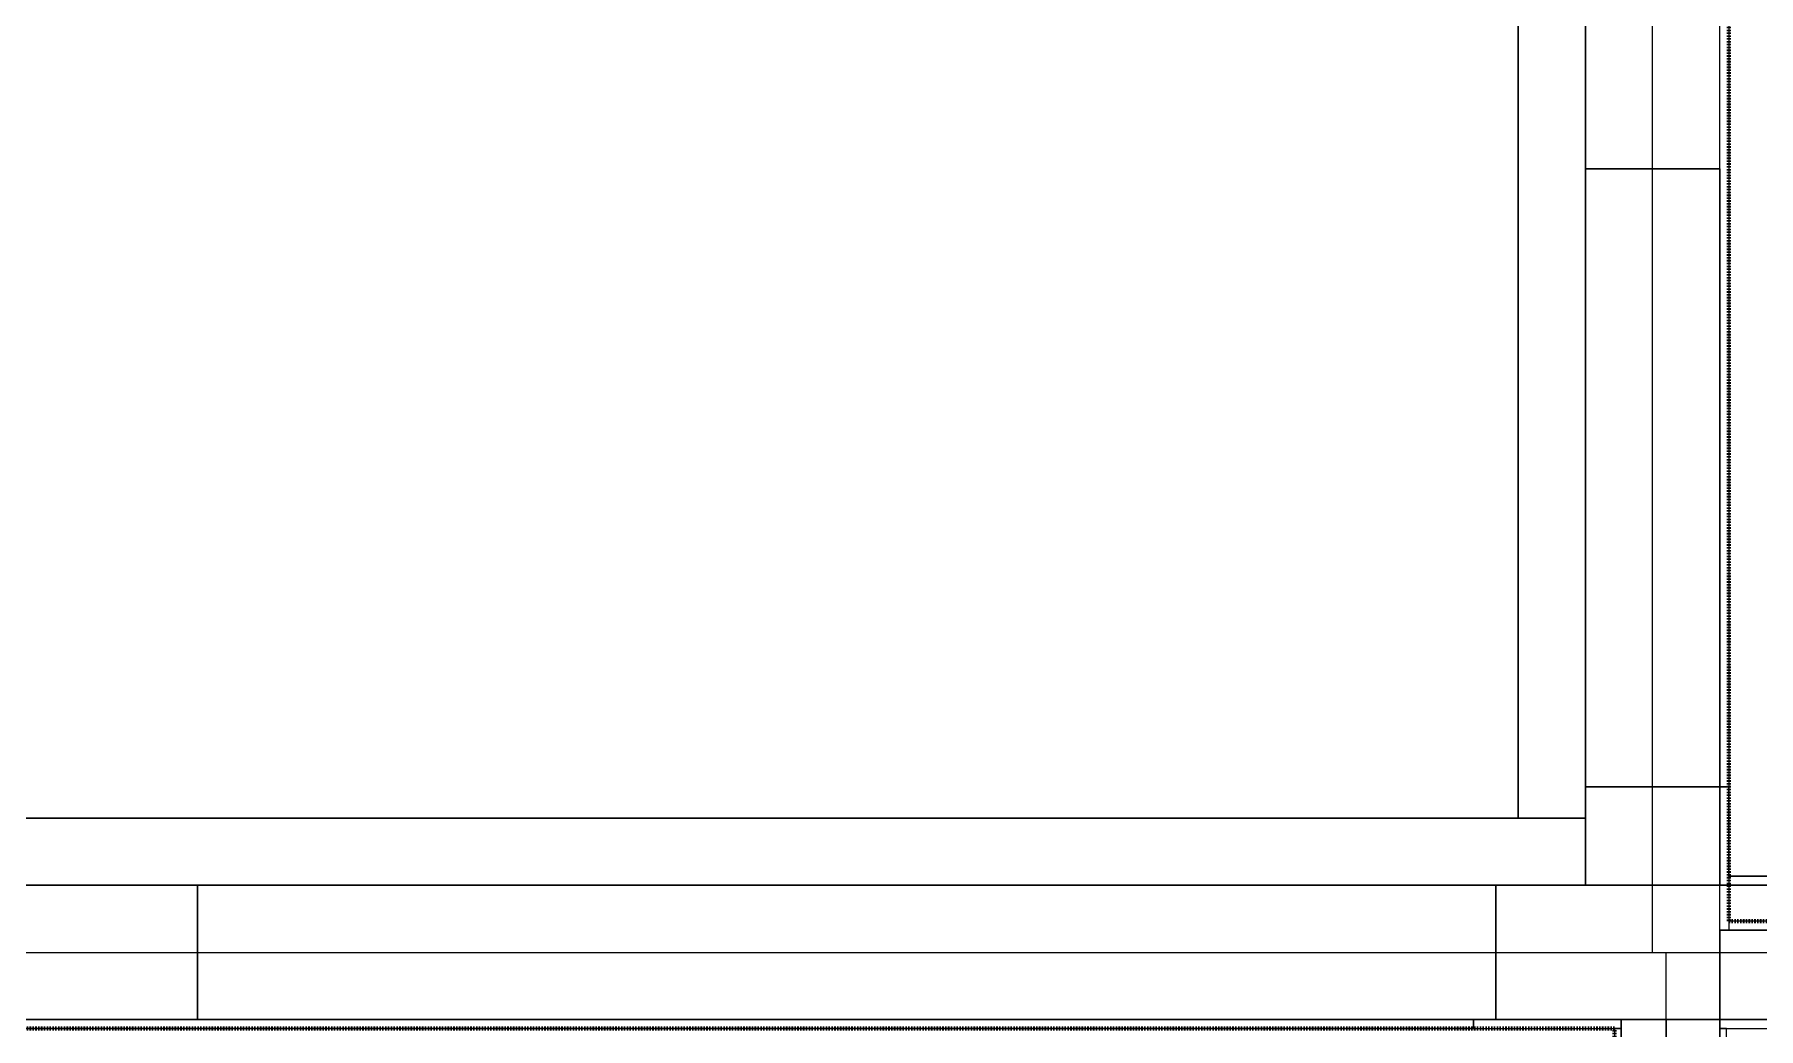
# Model space of a CAD drawing. Header units: millimetres. Extents: x -5300 to 98858, y -5196 to 93886.
# Drawn here: x 35386 to 39237, y 52330 to 54550 of the extents above; entities that cross this region are included whole.
import ezdxf

# ---------------------------------------------------------------- set-up
doc = ezdxf.new("R2010")
doc.units = ezdxf.units.MM
doc.linetypes.add('Штрих', pattern=[6.35, 3.175, -3.175])
doc.linetypes.add('Штрих_2_', pattern=[6.35, 3.175, -3.175])
for name, color, linetype, lineweight, true_color in [('_Разделитель помещений_', 4, 'Штрих', 70, 0x00ffff), ('Колонны', 7, 'Continuous', 18, 0x7f7f7f), ('Обобщенные модели', 7, 'Continuous', 18, 0x7f7f7f), ('Перекрытия', 7, 'Continuous', 18, 0x7f7f7f), ('Стены', 7, 'Continuous', 18, 0x7f7f7f), ('Стены разрез', 7, 'Continuous', 50, 0x7f7f7f)]:
    doc.layers.add(name, color=color, linetype=linetype, lineweight=lineweight, true_color=true_color)
doc.layers.add('Генплан', color=7, linetype='Continuous', lineweight=9)

# ---------------------------------------------------------------- blocks, each defined once
blk = doc.blocks.new('ПЕР-003 - ПЕР-003-240210-Подвал')
at = {"layer": 'Перекрытия', "color": 254, "true_color": 0xd4d4d4}
for p, q in [((58150, 52650), (15650, 52650)), ((15650, 52650), (58150, 52650))]:
    blk.add_line(p, q, dxfattribs=at)
blk = doc.blocks.new('ПЕР-003 5804 - ПЕР-003 5804-240234-Подвал')
at = {"layer": 'Перекрытия', "color": 254, "true_color": 0xd4d4d4}
for p, q in [((38850, 87650), (38850, 52870)), ((38850, 52870), (38850, 87650)), ((38850, 52870), (39170, 52870)), ((39170, 52870), (38850, 52870)), ((38850, 52870), (38850, 52870)), ((39170, 52870), (39170, 52670)), ((39170, 52670), (39170, 52870)), ((39170, 52870), (39170, 52870)), ((39170, 52670), (54650, 52670)), ((54650, 52670), (39170, 52670)), ((39170, 52670), (39170, 52670))]:
    blk.add_line(p, q, dxfattribs=at)
blk = doc.blocks.new('СТВ_Перегородка_Кирпич 120204 - СТВ_Перегородка_Кирпич 2-244567-Подвал')
at = {"layer": 'Стены', "color": 254, "true_color": 0xd4d4d4}
blk.add_line((39030, 51510), (39030, 52500), dxfattribs=at)
blk = doc.blocks.new('СТВ_Перегородка_Кирпич 120204 - СТВ_Перегородка_Кирпич 120204-244564-Подвал')
at = {"layer": 'Стены', "color": 254, "true_color": 0xd4d4d4}
for p, q in [((38915, 52330), (38915, 52330)), ((38930, 52350), (38930, 52350)), ((38930, 52330), (38930, 52330)), ((39030, 52350), (39030, 52350)), ((39030, 52350), (39030, 52350)), ((39150, 52350), (39150, 52350)), ((39150, 52330), (39150, 52330)), ((39165, 52330), (39165, 52330)), ((38915, 51625), (38915, 51625)), ((38930, 51625), (38930, 51625)), ((38930, 51610), (38930, 51610)), ((39030, 51610), (39030, 51610)), ((39030, 51510), (39030, 51510)), ((39150, 51510), (39150, 51510)), ((39150, 51390), (39150, 51390)), ((39165, 51390), (39165, 51390))]:
    blk.add_line(p, q, dxfattribs=at)
at = {"layer": 'Стены разрез', "color": 254, "lineweight": 25, "true_color": 0xd4d4d4}
for p, q in [((38915, 52330), (38915, 51625)), ((38930, 52330), (38915, 52330)), ((39030, 52350), (38930, 52350)), ((38930, 52350), (38930, 51610)), ((38930, 51625), (38930, 52330)), ((39150, 52350), (39030, 52350)), ((39030, 52350), (39030, 51510)), ((39030, 51610), (39030, 52350)), ((39150, 51510), (39150, 52350)), ((39150, 52330), (39150, 51390)), ((39165, 52330), (39150, 52330)), ((39165, 51390), (39165, 52330)), ((38915, 51625), (38930, 51625)), ((38930, 51610), (39030, 51610)), ((39030, 51510), (39150, 51510)), ((39150, 51390), (39165, 51390))]:
    blk.add_line(p, q, dxfattribs=at)
blk.add_blockref('СТВ_Перегородка_Кирпич 120204 - СТВ_Перегородка_Кирпич 2-244567-Подвал', (0, 0))
blk = doc.blocks.new('СТН-03 127417 - СТН-03 2-245353-Подвал')
at = {"layer": 'Стены', "color": 254, "true_color": 0xd4d4d4}
blk.add_line((22890, 52500), (39000, 52500), dxfattribs=at)
blk = doc.blocks.new('СТН-03 127417 - СТН-03-245346-Подвал')
at = {"layer": 'Стены', "color": 254, "true_color": 0xd4d4d4}
for p, q in [((22990, 52800), (38850, 52800)), ((22990, 52800), (38850, 52800)), ((33649.999959, 52800), (38850, 52800)), ((38850, 52800), (38850, 52800)), ((38850, 52650), (38850, 52800)), ((38850, 52800), (38850, 52800)), ((38850, 52650), (38850, 52800)), ((38850, 52800), (38850, 52650)), ((38850, 52650), (22990, 52650)), ((22990, 52650), (38850, 52650)), ((33649.999959, 52650), (38850, 52650)), ((35750, 52650), (35750, 52650)), ((38650, 52650), (35750, 52650)), ((38650, 52650), (35750, 52650)), ((35750, 52650), (35750, 52650)), ((35750, 52650), (35750, 52350)), ((35750, 52650), (35750, 52350)), ((35750, 52350), (35750, 52650)), ((35750, 52650), (38650, 52650)), ((38650, 52650), (38650, 52650)), ((38650, 52650), (38650, 52650)), ((38650, 52350), (38650, 52650)), ((38650, 52350), (38650, 52650)), ((38650, 52650), (38650, 52350)), ((38850, 52650), (38850, 52650)), ((38850, 52650), (38850, 52650)), ((30420, 52350), (38600, 52350)), ((38600, 52350), (30420, 52350)), ((38600, 52349.999912), (30420, 52349.999912)), ((30420, 52330), (38600, 52330)), ((30420, 52330), (38600, 52330)), ((38600, 52330), (30420, 52330)), ((35750, 52350), (35750, 52350)), ((38650, 52350), (35750, 52350)), ((35750, 52350), (35750, 52350)), ((35750, 52350), (38650, 52350)), ((35750, 52350), (38650, 52350)), ((38600, 52350), (38600, 52330)), ((38600, 52330), (38600, 52350)), ((38600, 52350), (38600, 52349.999912)), ((38600, 52349.999912), (38600, 52350)), ((38600, 52330), (38600, 52349.999912)), ((38600, 52330), (38600, 52330)), ((38600, 52330), (38600, 52330)), ((38650, 52350), (38650, 52350)), ((38650, 52350), (38650, 52350))]:
    blk.add_line(p, q, dxfattribs=at)
blk = doc.blocks.new('СТН-03 127417 - СТН-03 127417-245350-Подвал')
for name in ['СТН-03 127417 - СТН-03-245346-Подвал', 'СТН-03 127417 - СТН-03 2-245353-Подвал']:
    blk.add_blockref(name, (0, 0))
blk = doc.blocks.new('СТН-03 128544 - СТН-03 2-245378-Подвал')
at = {"layer": 'Стены', "color": 254, "true_color": 0xd4d4d4}
blk.add_line((39000, 52500), (39000, 87500), dxfattribs=at)
blk = doc.blocks.new('СТН-03 128544 - СТН-03-245371-Подвал')
at = {"layer": 'Стены', "color": 254, "true_color": 0xd4d4d4}
for p, q in [((38700, 87800), (38700, 52800)), ((38700, 52800), (38700, 87800)), ((38850, 52800), (38850, 87800)), ((38850, 87800), (38850, 52800)), ((38700, 80700), (38700, 52800)), ((38850, 52800), (38850, 80700)), ((39150, 52550), (39150, 79190)), ((39150, 52550), (39150, 79190)), ((39150, 52550), (39150, 79190)), ((39170, 79190), (39170, 52550)), ((39170, 79190), (39170, 52550)), ((39170, 79190), (39170, 52550)), ((39150, 54250), (38850, 54250)), ((38850, 54250), (38850, 54250)), ((39150, 54250), (38850, 54250)), ((38850, 54250), (39150, 54250)), ((38850, 52650), (38850, 54250)), ((38850, 54250), (38850, 54250)), ((38850, 54250), (38850, 52650)), ((38850, 54250), (38850, 52650)), ((39150, 54250), (39150, 54250)), ((39150, 52650), (39150, 54250)), ((39150, 52650), (39150, 54250)), ((39150, 54250), (39150, 54250)), ((39150, 54250), (39150, 52650)), ((38700, 52800), (38700, 52800)), ((38700, 52800), (38700, 52800)), ((38700, 52800), (38850, 52800)), ((38700, 52800), (38850, 52800)), ((38850, 52800), (38700, 52800)), ((38850, 52800), (38850, 52800)), ((38850, 52800), (38850, 52800)), ((38850, 52650), (39150, 52650)), ((38850, 52650), (38850, 52650)), ((38850, 52650), (39150, 52650)), ((39150, 52650), (38850, 52650)), ((38850, 52650), (38850, 52650)), ((39150, 52650), (39150, 52650)), ((39150, 52650), (39150, 52650)), ((39150, 52550), (39150, 52550)), ((39170, 52550), (39150, 52550)), ((39150, 52550), (39170, 52550)), ((39150, 52550), (39150, 52550)), ((39150, 52550), (39170, 52550)), ((39170, 52550), (39170, 52550)), ((39170, 52550), (39170, 52550))]:
    blk.add_line(p, q, dxfattribs=at)
blk = doc.blocks.new('СТН-03 128544 - СТН-03 128544-245375-Подвал')
for name in ['СТН-03 128544 - СТН-03-245371-Подвал', 'СТН-03 128544 - СТН-03 2-245378-Подвал']:
    blk.add_blockref(name, (0, 0))
blk = doc.blocks.new('СТВ_Пожарная рассечка_Блок 157522 - СТВ_Пожарная рассечка_Блок 2-246904-Подвал')
at = {"layer": 'Стены', "color": 254, "true_color": 0xd4d4d4}
blk.add_line((39000, 52500), (42470, 52500), dxfattribs=at)
blk = doc.blocks.new('СТВ_Пожарная рассечка_Блок 157522 - СТВ_Пожарная рассечка_Блок 157522-246901-Подвал')
at = {"layer": 'Стены', "color": 254, "true_color": 0xd4d4d4}
for p, q in [((39170, 52570), (39170, 52570)), ((39150, 52550), (39150, 52550)), ((39170, 52550), (39170, 52550)), ((38600, 52350), (38600, 52350)), ((38600, 52330), (38600, 52330)), ((38930, 52350), (38930, 52350)), ((38930, 52330), (38930, 52330)), ((39150, 52350), (39150, 52350)), ((39150, 52350), (39150, 52350)), ((39150, 52330), (39150, 52330))]:
    blk.add_line(p, q, dxfattribs=at)
at = {"layer": 'Стены разрез', "color": 254, "lineweight": 25, "true_color": 0xd4d4d4}
for p, q in [((42350, 52570), (39170, 52570)), ((39170, 52570), (39170, 52550)), ((42235, 52550), (39150, 52550)), ((39150, 52550), (39150, 52350)), ((39170, 52550), (42350, 52550)), ((38930, 52350), (38600, 52350)), ((38600, 52350), (38600, 52330)), ((38600, 52330), (38930, 52330)), ((38930, 52330), (38930, 52350)), ((42235, 52350), (39150, 52350)), ((39150, 52350), (39150, 52330)), ((39150, 52350), (42235, 52350)), ((39150, 52330), (42235, 52330))]:
    blk.add_line(p, q, dxfattribs=at)
blk.add_blockref('СТВ_Пожарная рассечка_Блок 157522 - СТВ_Пожарная рассечка_Блок 2-246904-Подвал', (0, 0))
blk = doc.blocks.new('ПОТ-4_4_1 244580 - ПОТ-4_4_1 244580-249968-Подвал')
at = {"layer": 'Обобщенные модели', "color": 254, "true_color": 0xd4d4d4}
for p, q in [((38930, 52350), (30420, 52350)), ((30420, 52350), (38930, 52350)), ((38930, 51610), (38930, 52350)), ((38930, 52350), (38930, 51610)), ((38930, 52350), (38930, 52350))]:
    blk.add_line(p, q, dxfattribs=at)
blk = doc.blocks.new('Местность - Местность-379060-Подвал')
at = {"layer": 'Генплан', "color": 253, "true_color": 0xaaaaaa}
for p, q in [((38700, 52800), (38700, 57800)), ((38700, 52800), (38700, 57800)), ((38700, 57800), (38700, 52800)), ((21500, 52800), (38700, 52800)), ((21500, 52800), (38700, 52800)), ((38700, 52800), (21500, 52800)), ((38700, 52800), (38700, 52800)), ((38700, 52800), (38700, 52800))]:
    blk.add_line(p, q, dxfattribs=at)
blk = doc.blocks.new('Местность - Местность-379064-Подвал')
blk.add_blockref('Местность - Местность-379060-Подвал', (0, 0))
blk = doc.blocks.new('КОЛ-001 300х500 300 x 500 202178 - КОЛ-001 300х500 300 x 500 202178-385568-Подвал')
at = {"layer": 'Колонны', "color": 254, "lineweight": 25, "true_color": 0xd4d4d4}
for p, q in [((150, 250), (-150, 250)), ((-150, 250), (-150, -250)), ((150, -250), (150, 250)), ((-150, -250), (150, -250))]:
    blk.add_line(p, q, dxfattribs=at)
at = {"layer": 'Колонны', "color": 254, "true_color": 0xd4d4d4}
for p, q in [((-150, 250), (-150, 250)), ((150, 250), (150, 250)), ((-150, -250), (-150, -250)), ((150, -250), (150, -250))]:
    blk.add_line(p, q, dxfattribs=at)
blk = doc.blocks.new('Железобетон - Колонны 500 x 300 111833 - Железобетон - Колонны 500 x 300 111833-385205-Подвал')
at = {"layer": 'Колонны', "color": 254, "lineweight": 25, "true_color": 0xd4d4d4}
for p, q in [((250, 150), (-250, 150)), ((-250, 150), (-250, -150)), ((250, -150), (250, 150)), ((-250, -150), (250, -150))]:
    blk.add_line(p, q, dxfattribs=at)
at = {"layer": 'Колонны', "color": 254, "true_color": 0xd4d4d4}
for p, q in [((-250, 150), (-250, 150)), ((250, 150), (250, 150)), ((-250, -150), (-250, -150)), ((250, -150), (250, -150))]:
    blk.add_line(p, q, dxfattribs=at)
blk = doc.blocks.new('Железобетон - Колонны 500 x 300 111124 - Железобетон - Колонны 500 x 300 111124-385139-Подвал')
at = {"layer": 'Колонны', "color": 254, "lineweight": 25, "true_color": 0xd4d4d4}
for p, q in [((250, 150), (-250, 150)), ((-250, 150), (-250, -150)), ((250, -150), (250, 150)), ((-250, -150), (250, -150))]:
    blk.add_line(p, q, dxfattribs=at)
at = {"layer": 'Колонны', "color": 254, "true_color": 0xd4d4d4}
for p, q in [((-250, 150), (-250, 150)), ((250, 150), (250, 150)), ((-250, -150), (-250, -150)), ((250, -150), (250, -150))]:
    blk.add_line(p, q, dxfattribs=at)

msp = doc.modelspace()

# ---------------------------------------------------------------- linework, layer by layer
at = {"layer": '_Разделитель помещений_', "color": 131, "linetype": 'Штрих_2_', "true_color": 0xaaffff}
for p, q in [((39170, 52570), (39170, 79175)), ((39170, 52570), (42335, 52570)), ((30435, 52330), (38915, 52330)), ((38915, 51625), (38915, 52330))]:
    msp.add_line(p, q, dxfattribs=at)
at = {"layer": 'Перекрытия', "color": 254, "true_color": 0xd4d4d4}
for p, q in [((38850, 52870), (38850, 87650)), ((38850, 87650), (38850, 52870)), ((39170, 52870), (38850, 52870)), ((38850, 52870), (39170, 52870)), ((39170, 52670), (39170, 52870)), ((39170, 52870), (39170, 52670)), ((15650, 52650), (58150, 52650)), ((58150, 52650), (15650, 52650)), ((54650, 52670), (39170, 52670)), ((39170, 52670), (54650, 52670))]:
    msp.add_line(p, q, dxfattribs=at)

# ---------------------------------------------------------------- block references
at = {"layer": 'Генплан', "color": 253, "true_color": 0xaaaaaa}
msp.add_blockref('Местность - Местность-379064-Подвал', (0, 0), dxfattribs=at)
at = {"layer": 'Колонны', "color": 254, "true_color": 0xd4d4d4}
for name, p in [('КОЛ-001 300х500 300 x 500 202178 - КОЛ-001 300х500 300 x 500 202178-385568-Подвал', (39000, 54500)), ('Железобетон - Колонны 500 x 300 111124 - Железобетон - Колонны 500 x 300 111124-385139-Подвал', (35500, 52500)), ('Железобетон - Колонны 500 x 300 111833 - Железобетон - Колонны 500 x 300 111833-385205-Подвал', (38900, 52500))]:
    msp.add_blockref(name, p, dxfattribs=at)
at = {"layer": 'Обобщенные модели', "color": 254, "true_color": 0xd4d4d4}
msp.add_blockref('ПОТ-4_4_1 244580 - ПОТ-4_4_1 244580-249968-Подвал', (0, 0), dxfattribs=at)
at = {"layer": 'Перекрытия', "color": 254, "true_color": 0xd4d4d4}
for name in ['ПЕР-003 - ПЕР-003-240210-Подвал', 'ПЕР-003 5804 - ПЕР-003 5804-240234-Подвал']:
    msp.add_blockref(name, (0, 0), dxfattribs=at)
at = {"layer": 'Стены', "color": 254, "true_color": 0xd4d4d4}
for name in ['СТН-03 128544 - СТН-03 128544-245375-Подвал', 'СТН-03 127417 - СТН-03 127417-245350-Подвал', 'СТВ_Пожарная рассечка_Блок 157522 - СТВ_Пожарная рассечка_Блок 157522-246901-Подвал', 'СТВ_Перегородка_Кирпич 120204 - СТВ_Перегородка_Кирпич 120204-244564-Подвал']:
    msp.add_blockref(name, (0, 0), dxfattribs=at)

doc.saveas('drawing.dxf')
